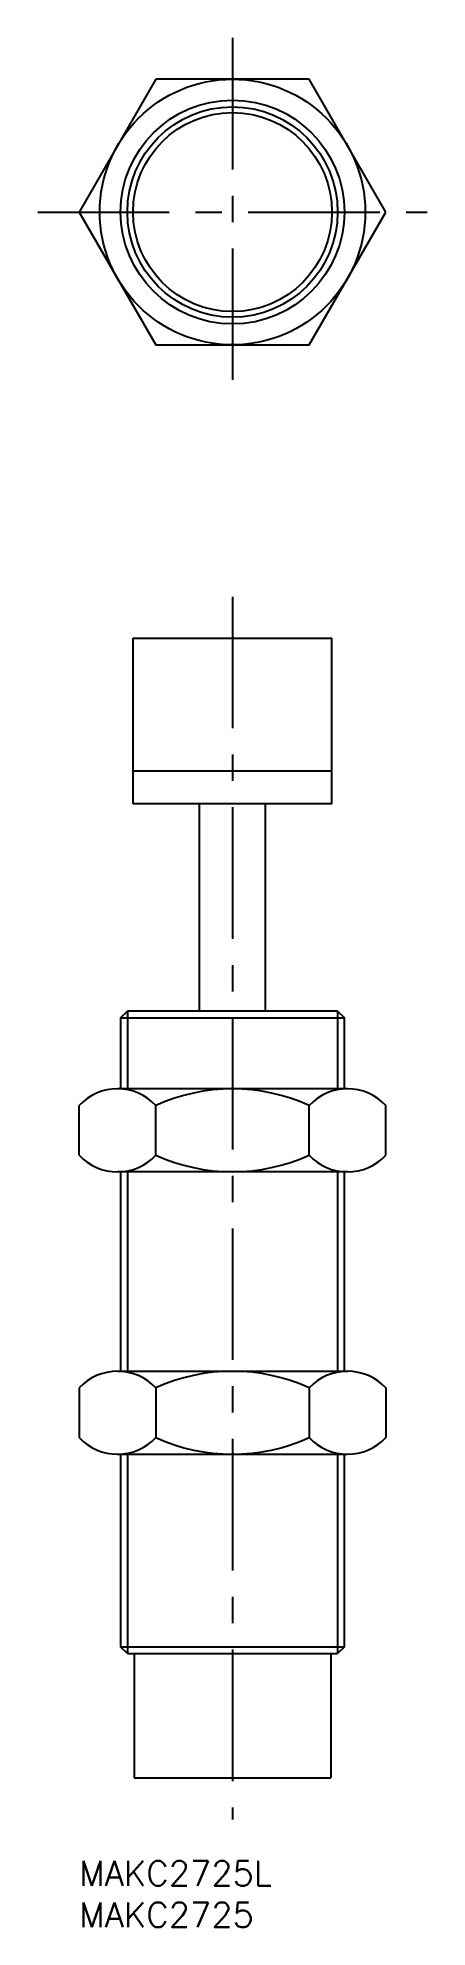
# Model space of a CAD drawing. Extents: x -5 to 42, y -8 to 220.
import ezdxf

# ---------------------------------------------------------------- set-up
doc = ezdxf.new("R2010")
doc.units = 0
doc.header["$LTSCALE"] = 0.5
doc.linetypes.add('CENTER', pattern=[50.8, 31.75, -6.35, 6.35, -6.35])
for name, color, linetype in [('MSM_CENTER', 1, 'CENTER'), ('MSM_CONTINUOUS', 7, 'CONTINUOUS'), ('MSM_NARROW', 5, 'CONTINUOUS'), ('MSM_PART_NUMBER', 7, 'CONTINUOUS')]:
    doc.layers.add(name, color=color, linetype=linetype)
doc.styles.get("Standard").update_dxf_attribs({"font": 'txt.shx', "height": 3, "bigfont": 'bigfont.shx'})

# ---------------------------------------------------------------- blocks, each defined once
blk = doc.blocks.new('*U2')
at = {"layer": 'MSM_PART_NUMBER'}
blk.add_text('MAKC2725L', height=3, dxfattribs=at).set_placement((0, -3))
blk = doc.blocks.new('*U3')
at = {"layer": 'MSM_PART_NUMBER'}
blk.add_text('MAKC2725', height=3, dxfattribs=at).set_placement((0, -8))

msp = doc.modelspace()

# ---------------------------------------------------------------- linework, layer by layer
at = {"layer": 'MSM_CENTER'}
for p, q in [((18.5, 219.92), (18.5, 177.88)), ((-5, 198.9), (42, 198.9)), ((18.5, 152.5), (18.5, 5))]:
    msp.add_line(p, q, dxfattribs=at)
at = {"layer": 'MSM_CONTINUOUS'}
for p, q in [((9.25, 214.92), (0, 198.9)), ((27.75, 214.92), (9.25, 214.92)), ((37, 198.9), (27.75, 214.92)), ((0, 198.9), (9.25, 182.88)), ((27.75, 182.88), (37, 198.9)), ((9.25, 182.88), (27.75, 182.88)), ((6.5, 147.5), (30.5, 147.5)), ((6.5, 127.5), (6.5, 147.5)), ((30.5, 127.5), (30.5, 147.5)), ((6.5, 131.5), (30.5, 131.5)), ((30.5, 127.5), (6.5, 127.5)), ((14.5, 102.5), (14.5, 127.5)), ((22.5, 102.5), (22.5, 127.5)), ((5, 101.69), (5.81, 102.5)), ((5, 101.69), (32, 101.69)), ((5, 101.69), (5, 93.12)), ((31.19, 102.5), (5.81, 102.5)), ((31.19, 102.5), (32, 101.69)), ((32, 93.12), (32, 101.69)), ((32.38, 93.12), (4.62, 93.12)), ((0, 85.13), (0, 91.12)), ((9.25, 85.13), (9.25, 91.12)), ((27.75, 85.13), (27.75, 91.12)), ((37, 85.13), (37, 91.12)), ((32.38, 83.12), (4.62, 83.12)), ((5, 83.12), (5, 59.06)), ((32, 59.06), (32, 83.12)), ((0, 57.06), (0, 51.06)), ((4.62, 59.06), (32.38, 59.06)), ((9.25, 57.06), (9.25, 51.06)), ((27.75, 57.06), (27.75, 51.06)), ((37, 57.06), (37, 51.06)), ((4.62, 49.06), (32.38, 49.06)), ((5, 49.06), (5, 25.81)), ((32, 25.81), (32, 49.06)), ((5, 25.81), (32, 25.81)), ((5.81, 25), (5, 25.81)), ((32, 25.81), (31.19, 25)), ((5.81, 25), (31.19, 25)), ((6.62, 25), (6.62, 10)), ((30.38, 25), (30.38, 10)), ((6.62, 10), (30.38, 10))]:
    msp.add_line(p, q, dxfattribs=at)
for radius in [16.02, 13.5, 12]:
    msp.add_circle((18.5, 198.9), radius, dxfattribs=at)
for centre, radius, start, end in [((4.62, 86.78), 6.35, 43.2296, 136.7705), ((18.5, 70.73), 22.39, 65.5991, 114.4009), ((32.38, 86.78), 6.35, 43.2296, 136.7705), ((4.62, 89.47), 6.35, 223.2296, 316.7704), ((18.5, 105.52), 22.39, 245.5991, 294.4009), ((32.38, 89.47), 6.35, 223.2296, 316.7704), ((4.62, 52.71), 6.35, 43.2296, 136.7705), ((18.5, 36.67), 22.39, 65.5991, 114.4009), ((32.38, 52.71), 6.35, 43.2296, 136.7705), ((4.62, 55.41), 6.35, 223.2296, 316.7704), ((18.5, 71.45), 22.39, 245.5991, 294.4009), ((32.38, 55.41), 6.35, 223.2296, 316.7704)]:
    msp.add_arc(centre, radius, start, end, dxfattribs=at)
at = {"layer": 'MSM_NARROW'}
for p, q in [((5.81, 102.5), (5.81, 93.12)), ((31.19, 102.5), (31.19, 93.12)), ((5.81, 83.12), (5.81, 59.06)), ((31.19, 83.12), (31.19, 59.06)), ((5.81, 49.06), (5.81, 25)), ((31.19, 49.06), (31.19, 25))]:
    msp.add_line(p, q, dxfattribs=at)
msp.add_circle((18.5, 198.9), 12.69, dxfattribs=at)

# ---------------------------------------------------------------- block references
at = {"layer": 'MSM_CONTINUOUS'}
for name in ['*U2', '*U3']:
    msp.add_blockref(name, (0, 0), dxfattribs=at)

doc.saveas('drawing.dxf')
